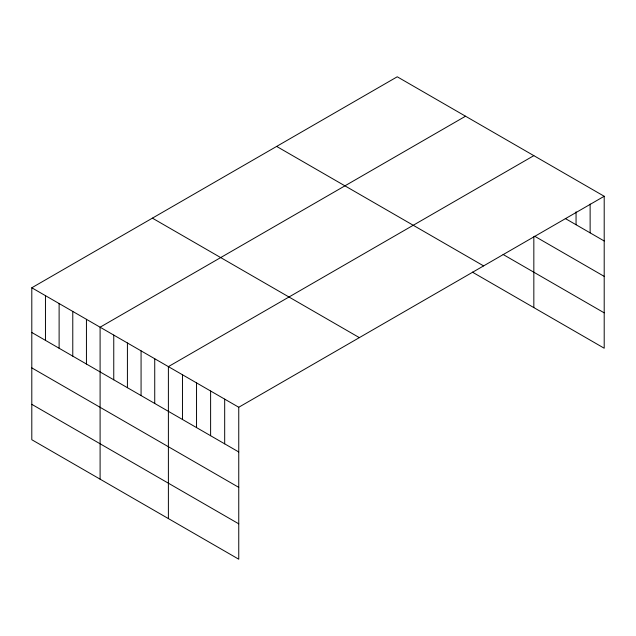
<?xml version="1.0" encoding="UTF-8"?>
<svg xmlns="http://www.w3.org/2000/svg" width="636" height="636" viewBox="0 0 636 636"><rect width="100%" height="100%" fill="white"/><g stroke="black" fill="none" stroke-linecap="round" stroke-linejoin="round"><path stroke-width="0.95" d="M604.2 196.27L238.754 407.255L238.754 559.211L31.8 439.73L31.8 287.774L397.246 76.789L604.2 196.27L604.2 348.226L472.365 272.113M465.536 116.213L100.098 327.206L100.098 479.162M533.835 155.645L168.389 366.63L168.389 518.586M565.293 218.522L604.2 240.988M534.661 236.226L604.2 276.374M503.1 254.472L604.2 312.84M276.644 146.415L483.606 265.896M152.394 218.148L359.356 337.637M31.8 287.774L238.754 407.255M31.8 332.485L238.754 451.973M31.8 367.878L238.754 487.359M31.8 404.337L238.754 523.826M590.129 204.045L590.129 232.863M576.057 211.82L576.057 224.739M533.835 236.687L533.835 307.601M224.683 399.13L224.683 443.849M210.611 391.005L210.611 435.724M196.54 382.88L196.54 427.599M182.468 374.755L182.468 419.474M154.731 358.744L154.731 403.463M141.073 350.865L141.073 395.576M127.415 342.979L127.415 387.69M113.757 335.093L113.757 379.803M86.44 319.32L86.44 364.031M72.774 311.433L72.774 356.144M59.116 303.547L59.116 348.258M45.458 295.661L45.458 340.371"/></g></svg>
